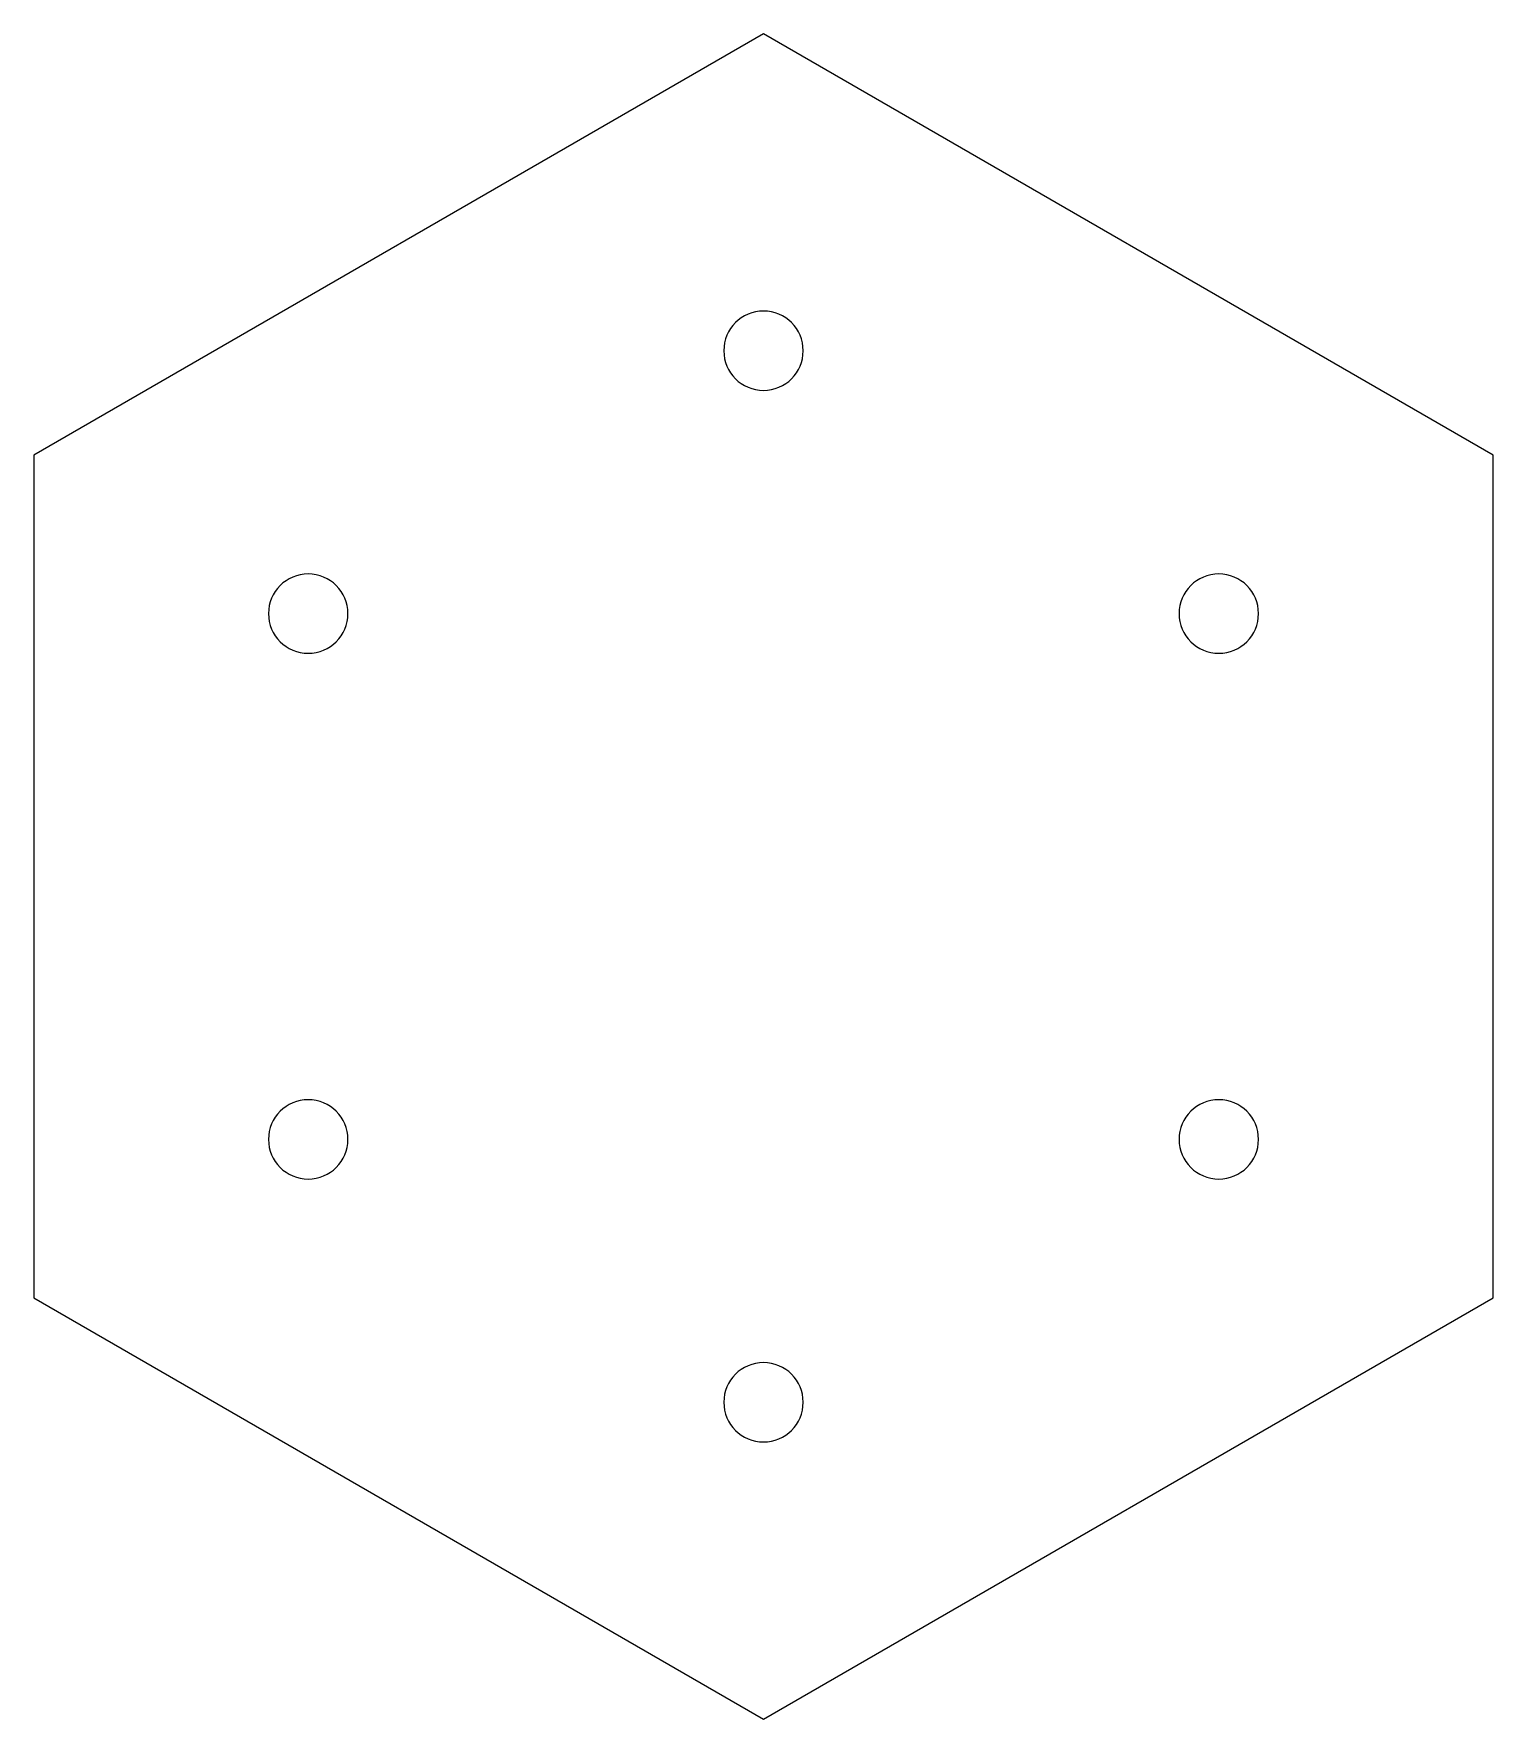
# Model space of a CAD drawing. Header units: millimetres. Extents: x -28.5 to 28.5, y -32.9 to 32.9.
import ezdxf

# ---------------------------------------------------------------- set-up
doc = ezdxf.new("R2010")
doc.units = ezdxf.units.MM
doc.layers.add('Part__Feature', color=7, linetype='CONTINUOUS')

msp = doc.modelspace()

# ---------------------------------------------------------------- linework, layer by layer
at = {"layer": 'Part__Feature'}
for p, q in [((0, 32.909, 3.175), (-28.5, 16.454, 3.175)), ((0, 32.909), (-28.5, 16.454)), ((0, 32.909), (-28.5, 16.454)), ((0, 32.909, 3.175), (-28.5, 16.454, 3.175)), ((28.5, 16.454, 3.175), (0, 32.909, 3.175)), ((28.5, 16.454), (0, 32.909)), ((28.5, 16.454), (0, 32.909)), ((0, 32.909, 3.175), (0, 32.909)), ((28.5, 16.454, 3.175), (0, 32.909, 3.175)), ((0, 32.909, 3.175), (0, 32.909)), ((-1.55, 20.531, 3.175), (-1.55, 20.531)), ((-1.55, 20.531, 3.175), (-1.55, 20.531)), ((1.55, 20.531, 3.175), (1.55, 20.531)), ((1.55, 20.531, 3.175), (1.55, 20.531)), ((-28.5, 16.454, 3.175), (-28.5, -16.454, 3.175)), ((-28.5, 16.454), (-28.5, -16.454)), ((-28.5, 16.454, 3.175), (-28.5, 16.454)), ((-28.5, 16.454), (-28.5, -16.454)), ((-28.5, 16.454, 3.175), (-28.5, -16.454, 3.175)), ((-28.5, 16.454, 3.175), (-28.5, 16.454)), ((28.5, -16.454, 3.175), (28.5, 16.454, 3.175)), ((28.5, -16.454), (28.5, 16.454)), ((28.5, -16.454), (28.5, 16.454)), ((28.5, 16.454, 3.175), (28.5, 16.454)), ((28.5, -16.454, 3.175), (28.5, 16.454, 3.175)), ((28.5, 16.454, 3.175), (28.5, 16.454)), ((-19.33, 10.265, 3.175), (-19.33, 10.265)), ((-19.33, 10.265, 3.175), (-19.33, 10.265)), ((-16.23, 10.265, 3.175), (-16.23, 10.265)), ((-16.23, 10.265, 3.175), (-16.23, 10.265)), ((16.23, 10.265, 3.175), (16.23, 10.265)), ((16.23, 10.265, 3.175), (16.23, 10.265)), ((19.33, 10.265, 3.175), (19.33, 10.265)), ((19.33, 10.265, 3.175), (19.33, 10.265)), ((-19.33, -10.265, 3.175), (-19.33, -10.265)), ((-19.33, -10.265, 3.175), (-19.33, -10.265)), ((-16.23, -10.265, 3.175), (-16.23, -10.265)), ((-16.23, -10.265, 3.175), (-16.23, -10.265)), ((16.23, -10.265, 3.175), (16.23, -10.265)), ((16.23, -10.265, 3.175), (16.23, -10.265)), ((19.33, -10.265, 3.175), (19.33, -10.265)), ((19.33, -10.265, 3.175), (19.33, -10.265)), ((-28.5, -16.454, 3.175), (0, -32.909, 3.175)), ((-28.5, -16.454), (0, -32.909)), ((-28.5, -16.454, 3.175), (-28.5, -16.454)), ((-28.5, -16.454), (0, -32.909)), ((-28.5, -16.454, 3.175), (0, -32.909, 3.175)), ((-28.5, -16.454, 3.175), (-28.5, -16.454)), ((0, -32.909, 3.175), (28.5, -16.454, 3.175)), ((0, -32.909), (28.5, -16.454)), ((0, -32.909), (28.5, -16.454)), ((0, -32.909, 3.175), (28.5, -16.454, 3.175)), ((28.5, -16.454, 3.175), (28.5, -16.454)), ((28.5, -16.454, 3.175), (28.5, -16.454)), ((-1.55, -20.531, 3.175), (-1.55, -20.531)), ((-1.55, -20.531, 3.175), (-1.55, -20.531)), ((1.55, -20.531, 3.175), (1.55, -20.531)), ((1.55, -20.531, 3.175), (1.55, -20.531)), ((0, -32.909, 3.175), (0, -32.909)), ((0, -32.909, 3.175), (0, -32.909))]:
    msp.add_line(p, q, dxfattribs=at)
for centre, start, end in [((0, 20.531, 3.175), 0, 180), ((0, 20.531), 0, 180), ((0, 20.531), 0, 180), ((0, 20.531, 3.175), 0, 180), ((0, 20.531), 180, 0), ((0, 20.531, 3.175), 180, 0), ((0, 20.531, 3.175), 180, 0), ((0, 20.531), 180, 0), ((-17.78, 10.265, 3.175), 0, 180), ((-17.78, 10.265), 0, 180), ((-17.78, 10.265), 0, 180), ((-17.78, 10.265, 3.175), 0, 180), ((17.78, 10.265, 3.175), 0, 180), ((17.78, 10.265), 0, 180), ((17.78, 10.265), 0, 180), ((17.78, 10.265, 3.175), 0, 180), ((-17.78, 10.265), 180, 0), ((-17.78, 10.265, 3.175), 180, 0), ((-17.78, 10.265, 3.175), 180, 0), ((-17.78, 10.265), 180, 0), ((17.78, 10.265), 180, 0), ((17.78, 10.265, 3.175), 180, 0), ((17.78, 10.265, 3.175), 180, 0), ((17.78, 10.265), 180, 0), ((-17.78, -10.265, 3.175), 0, 180), ((-17.78, -10.265), 0, 180), ((-17.78, -10.265), 0, 180), ((-17.78, -10.265, 3.175), 0, 180), ((17.78, -10.265, 3.175), 0, 180), ((17.78, -10.265), 0, 180), ((17.78, -10.265), 0, 180), ((17.78, -10.265, 3.175), 0, 180), ((-17.78, -10.265), 180, 0), ((-17.78, -10.265, 3.175), 180, 0), ((-17.78, -10.265, 3.175), 180, 0), ((-17.78, -10.265), 180, 0), ((17.78, -10.265), 180, 0), ((17.78, -10.265, 3.175), 180, 0), ((17.78, -10.265, 3.175), 180, 0), ((17.78, -10.265), 180, 0), ((0, -20.531, 3.175), 0, 180), ((0, -20.531), 0, 180), ((0, -20.531), 0, 180), ((0, -20.531, 3.175), 0, 180), ((0, -20.531), 180, 0), ((0, -20.531, 3.175), 180, 0), ((0, -20.531, 3.175), 180, 0), ((0, -20.531), 180, 0)]:
    msp.add_arc(centre, 1.55, start, end, dxfattribs=at)

doc.saveas('drawing.dxf')
